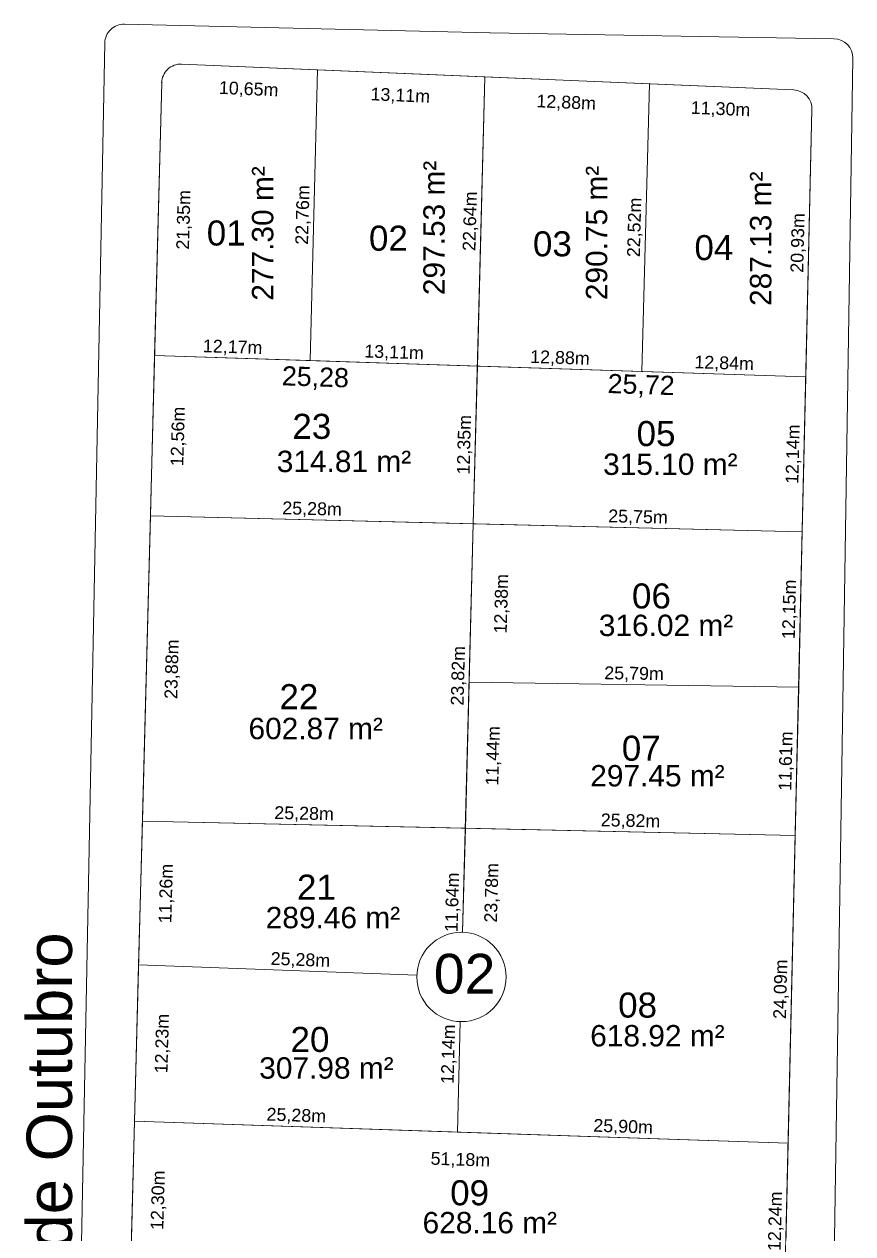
# Model space of a CAD drawing. Header units: metres. Extents: x 3808 to 8215, y 2374 to 6187.
# Drawn here: x 4879 to 4943.8, y 4504.5 to 4599.2 of the extents above; entities that cross this region are included whole.
import ezdxf
from ezdxf.enums import TextEntityAlignment as Align

# ---------------------------------------------------------------- set-up
doc = ezdxf.new("R2010")
doc.units = ezdxf.units.M
for name, color, linetype in [('Areas Lotes', 1, 'Continuous'), ('Calçada', 8, 'Continuous'), ('COTAS', 7, 'Continuous'), ('Lote', 7, 'Continuous'), ('Nome das Ruas', 7, 'Continuous'), ('Nº Lote', 7, 'Continuous'), ('Nº. quadra', 7, 'Continuous'), ('quadras', 7, 'Continuous')]:
    doc.layers.add(name, color=color, linetype=linetype)
doc.styles.add('Arial', font='arial.ttf')
doc.dimstyles.new('Copy(2) of ISO-25', dxfattribs={"dimtxt": 1, "dimasz": 2.5, "dimexe": 1.25, "dimexo": 0.625, "dimgap": 0.2, "dimtad": 1, "dimtoh": 1, "dimlfac": 1, "dimzin": 1, "dimtxsty": 'Arial', "dimblk": 'NONE', "dimcen": 0, "dimse1": 1, "dimse2": 1, "dimsd1": 1, "dimsd2": 1, "dimclrt": 256, "dimaunit": 1, "dimadec": 3, "dimazin": 0, "dimtfac": 1, "dimtmove": 0, "dimatfit": 3, "dimldrblk": 'NONE', "dimfxl": 1, "dimtolj": 1, "dimtzin": 0, "dimarcsym": 0})
doc.dimstyles.new('COTA 2', dxfattribs={"dimtxt": 1.9, "dimasz": 2.5, "dimexe": 1.25, "dimexo": 0.625, "dimtad": 1, "dimlfac": 1, "dimzin": 1, "dimtxsty": 'Arial', "dimcen": 2.5, "dimse1": 1, "dimse2": 1, "dimsd1": 1, "dimsd2": 1, "dimclrt": 7, "dimadec": 0, "dimazin": 0, "dimtfac": 1, "dimtmove": 0, "dimatfit": 3, "dimfxl": 1, "dimtolj": 1, "dimtzin": 0, "dimarcsym": 0})

# ---------------------------------------------------------------- blocks, each defined once
blk = doc.blocks.new('*D7167')
at = {"layer": 'Defpoints', "color": 0, "linetype": 'Continuous', "transparency": 16777216}
for p in [(4889.711, 4594.604), (4889.152, 4573.257), (4892.022, 4573.182)]:
    blk.add_point(p, dxfattribs=at)
at = {"layer": 'COTAS', "linetype": 'Continuous', "lineweight": 5, "transparency": 16777216, "insert": (4891.5, 4583.876), "char_height": 1, "attachment_point": 5, "rotation": 88.50143, "style": 'Arial'}
blk.add_mtext('\\A1;21,35m', dxfattribs=at)
blk = doc.blocks.new('_None')
blk = doc.blocks.new('*D7168')
at = {"layer": 'Defpoints', "color": 0, "linetype": 'Continuous', "transparency": 16777216}
for p in [(4889.152, 4573.257), (4888.824, 4560.704), (4891.693, 4560.629)]:
    blk.add_point(p, dxfattribs=at)
at = {"layer": 'COTAS', "linetype": 'Continuous', "lineweight": 5, "transparency": 16777216, "insert": (4891.057, 4566.926), "char_height": 1, "attachment_point": 5, "rotation": 88.50143, "style": 'Arial'}
blk.add_mtext('\\A1;12,56m', dxfattribs=at)
blk = doc.blocks.new('*D7169')
at = {"layer": 'Defpoints', "color": 0, "linetype": 'Continuous', "transparency": 16777216}
for p in [(4888.824, 4560.704), (4888.2, 4536.836), (4891.069, 4536.761)]:
    blk.add_point(p, dxfattribs=at)
at = {"layer": 'COTAS', "linetype": 'Continuous', "lineweight": 5, "transparency": 16777216, "insert": (4890.58, 4548.716), "char_height": 1, "attachment_point": 5, "rotation": 88.50143, "style": 'Arial'}
blk.add_mtext('\\A1;23,88m', dxfattribs=at)
blk = doc.blocks.new('*D7170')
at = {"layer": 'Defpoints', "color": 0, "linetype": 'Continuous', "transparency": 16777216}
for p in [(4888.2, 4536.836), (4887.905, 4525.584), (4890.775, 4525.509)]:
    blk.add_point(p, dxfattribs=at)
at = {"layer": 'COTAS', "linetype": 'Continuous', "lineweight": 5, "transparency": 16777216, "insert": (4890.121, 4531.156), "char_height": 1, "attachment_point": 5, "rotation": 88.50143, "style": 'Arial'}
blk.add_mtext('\\A1;11,26m', dxfattribs=at)
blk = doc.blocks.new('*D7171')
at = {"layer": 'Defpoints', "color": 0, "linetype": 'Continuous', "transparency": 16777216}
for p in [(4887.905, 4525.584), (4887.586, 4513.362), (4890.455, 4513.287)]:
    blk.add_point(p, dxfattribs=at)
at = {"layer": 'COTAS', "linetype": 'Continuous', "lineweight": 5, "transparency": 16777216, "insert": (4889.814, 4519.419), "char_height": 1, "attachment_point": 5, "rotation": 88.50143, "style": 'Arial'}
blk.add_mtext('\\A1;12,23m', dxfattribs=at)
blk = doc.blocks.new('*D7172')
at = {"layer": 'Defpoints', "color": 0, "linetype": 'Continuous', "transparency": 16777216}
for p in [(4887.586, 4513.362), (4887.264, 4501.067), (4890.133, 4500.991)]:
    blk.add_point(p, dxfattribs=at)
at = {"layer": 'COTAS', "linetype": 'Continuous', "lineweight": 5, "transparency": 16777216, "insert": (4889.493, 4507.16), "char_height": 1, "attachment_point": 5, "rotation": 88.50143, "style": 'Arial'}
blk.add_mtext('\\A1;12,30m', dxfattribs=at)
blk = doc.blocks.new('*D7197')
at = {"layer": 'Defpoints', "color": 0, "linetype": 'Continuous', "transparency": 16777216}
for p in [(4938.737, 4511.619), (4938.737, 4511.619), (4938.455, 4499.384)]:
    blk.add_point(p, dxfattribs=at)
at = {"layer": 'COTAS', "linetype": 'Continuous', "lineweight": 5, "transparency": 16777216, "insert": (4937.795, 4505.52), "char_height": 1, "attachment_point": 5, "rotation": 88.67882, "style": 'Arial'}
blk.add_mtext('\\A1;12,24m', dxfattribs=at)
blk = doc.blocks.new('*D7198')
at = {"layer": 'Defpoints', "color": 0, "linetype": 'Continuous', "transparency": 16777216}
for p in [(4939.293, 4535.699), (4939.293, 4535.699), (4938.737, 4511.619)]:
    blk.add_point(p, dxfattribs=at)
at = {"layer": 'COTAS', "linetype": 'Continuous', "lineweight": 5, "transparency": 16777216, "insert": (4938.214, 4523.677), "char_height": 1, "attachment_point": 5, "rotation": 88.67882, "style": 'Arial'}
blk.add_mtext('\\A1;24,09m', dxfattribs=at)
blk = doc.blocks.new('*D7199')
at = {"layer": 'Defpoints', "color": 0, "linetype": 'Continuous', "transparency": 16777216}
for p in [(4939.56, 4547.308), (4939.56, 4547.308), (4939.293, 4535.699)]:
    blk.add_point(p, dxfattribs=at)
at = {"layer": 'COTAS', "linetype": 'Continuous', "lineweight": 5, "transparency": 16777216, "insert": (4938.626, 4541.522), "char_height": 1, "attachment_point": 5, "rotation": 88.67882, "style": 'Arial'}
blk.add_mtext('\\A1;11,61m', dxfattribs=at)
blk = doc.blocks.new('*D7200')
at = {"layer": 'Defpoints', "color": 0, "linetype": 'Continuous', "transparency": 16777216}
for p in [(4939.84, 4559.452), (4939.84, 4559.452), (4939.56, 4547.308)]:
    blk.add_point(p, dxfattribs=at)
at = {"layer": 'COTAS', "linetype": 'Continuous', "lineweight": 5, "transparency": 16777216, "insert": (4938.9, 4553.398), "char_height": 1, "attachment_point": 5, "rotation": 88.67882, "style": 'Arial'}
blk.add_mtext('\\A1;12,15m', dxfattribs=at)
blk = doc.blocks.new('*D7201')
at = {"layer": 'Defpoints', "color": 0, "linetype": 'Continuous', "transparency": 16777216}
for p in [(4940.12, 4571.588), (4940.12, 4571.588), (4939.84, 4559.452)]:
    blk.add_point(p, dxfattribs=at)
at = {"layer": 'COTAS', "linetype": 'Continuous', "lineweight": 5, "transparency": 16777216, "insert": (4939.18, 4565.538), "char_height": 1, "attachment_point": 5, "rotation": 88.67882, "style": 'Arial'}
blk.add_mtext('\\A1;12,14m', dxfattribs=at)
blk = doc.blocks.new('*D7202')
at = {"layer": 'Defpoints', "color": 0, "linetype": 'Continuous', "transparency": 16777216}
for p in [(4940.603, 4592.51), (4940.603, 4592.51), (4940.12, 4571.588)]:
    blk.add_point(p, dxfattribs=at)
at = {"layer": 'COTAS', "linetype": 'Continuous', "lineweight": 5, "transparency": 16777216, "insert": (4939.561, 4582.068), "char_height": 1, "attachment_point": 5, "rotation": 88.67882, "style": 'Arial'}
blk.add_mtext('\\A1;20,93m', dxfattribs=at)
blk = doc.blocks.new('*D7203')
at = {"layer": 'Defpoints', "color": 0, "linetype": 'Continuous', "transparency": 16777216}
for p in [(4889.152, 4573.257), (4889.152, 4573.257), (4901.32, 4572.858)]:
    blk.add_point(p, dxfattribs=at)
at = {"layer": 'COTAS', "linetype": 'Continuous', "lineweight": 5, "transparency": 16777216, "insert": (4895.262, 4573.858), "char_height": 1, "attachment_point": 5, "rotation": 358.12462, "style": 'Arial'}
blk.add_mtext('\\A1;12,17m', dxfattribs=at)
blk = doc.blocks.new('*D7204')
at = {"layer": 'Defpoints', "color": 0, "linetype": 'Continuous', "transparency": 16777216}
for p in [(4901.32, 4572.858), (4901.32, 4572.858), (4914.418, 4572.429)]:
    blk.add_point(p, dxfattribs=at)
at = {"layer": 'COTAS', "linetype": 'Continuous', "lineweight": 5, "transparency": 16777216, "insert": (4907.895, 4573.444), "char_height": 1, "attachment_point": 5, "rotation": 358.12462, "style": 'Arial'}
blk.add_mtext('\\A1;13,11m', dxfattribs=at)
blk = doc.blocks.new('*D7205')
at = {"layer": 'Defpoints', "color": 0, "linetype": 'Continuous', "transparency": 16777216}
for p in [(4914.418, 4572.429), (4927.288, 4572.008), (4927.288, 4572.008)]:
    blk.add_point(p, dxfattribs=at)
at = {"layer": 'COTAS', "linetype": 'Continuous', "lineweight": 5, "transparency": 16777216, "insert": (4920.879, 4573.019), "char_height": 1, "attachment_point": 5, "rotation": 358.12462, "style": 'Arial'}
blk.add_mtext('\\A1;12,88m', dxfattribs=at)
blk = doc.blocks.new('*D7206')
at = {"layer": 'Defpoints', "color": 0, "linetype": 'Continuous', "transparency": 16777216}
for p in [(4927.288, 4572.008), (4940.12, 4571.588), (4940.12, 4571.588)]:
    blk.add_point(p, dxfattribs=at)
at = {"layer": 'COTAS', "linetype": 'Continuous', "lineweight": 5, "transparency": 16777216, "insert": (4933.73, 4572.598), "char_height": 1, "attachment_point": 5, "rotation": 358.12462, "style": 'Arial'}
blk.add_mtext('\\A1;12,84m', dxfattribs=at)
blk = doc.blocks.new('*D7207')
at = {"layer": 'Defpoints', "color": 0, "linetype": 'Continuous', "transparency": 16777216}
for p in [(4927.875, 4594.52), (4939.166, 4594.044), (4927.766, 4591.925)]:
    blk.add_point(p, dxfattribs=at)
at = {"layer": 'COTAS', "linetype": 'Continuous', "lineweight": 5, "transparency": 16777216, "insert": (4933.445, 4592.487), "char_height": 1, "attachment_point": 5, "rotation": 357.58494, "style": 'Arial'}
blk.add_mtext('\\A1;11,30m', dxfattribs=at)
blk = doc.blocks.new('*D7208')
at = {"layer": 'Defpoints', "color": 0, "linetype": 'Continuous', "transparency": 16777216}
for p in [(4915.009, 4595.063), (4927.875, 4594.52), (4914.899, 4592.468)]:
    blk.add_point(p, dxfattribs=at)
at = {"layer": 'COTAS', "linetype": 'Continuous', "lineweight": 5, "transparency": 16777216, "insert": (4921.366, 4592.997), "char_height": 1, "attachment_point": 5, "rotation": 357.58494, "style": 'Arial'}
blk.add_mtext('\\A1;12,88m', dxfattribs=at)
blk = doc.blocks.new('*D7209')
at = {"layer": 'Defpoints', "color": 0, "linetype": 'Continuous', "transparency": 16777216}
for p in [(4901.913, 4595.615), (4915.009, 4595.063), (4901.804, 4593.02)]:
    blk.add_point(p, dxfattribs=at)
at = {"layer": 'COTAS', "linetype": 'Continuous', "lineweight": 5, "transparency": 16777216, "insert": (4908.385, 4593.544), "char_height": 1, "attachment_point": 5, "rotation": 357.58494, "style": 'Arial'}
blk.add_mtext('\\A1;13,11m', dxfattribs=at)
blk = doc.blocks.new('*D7210')
at = {"layer": 'Defpoints', "color": 0, "linetype": 'Continuous', "transparency": 16777216}
for p in [(4891.274, 4596.064), (4901.913, 4595.615), (4891.164, 4593.469)]:
    blk.add_point(p, dxfattribs=at)
at = {"layer": 'COTAS', "linetype": 'Continuous', "lineweight": 5, "transparency": 16777216, "insert": (4896.518, 4594.045), "char_height": 1, "attachment_point": 5, "rotation": 357.58494, "style": 'Arial'}
blk.add_mtext('\\A1;10,65m', dxfattribs=at)
blk = doc.blocks.new('*D7211')
at = {"layer": 'Defpoints', "color": 0, "linetype": 'Continuous', "transparency": 16777216}
for p in [(4901.913, 4595.615), (4901.913, 4595.615), (4901.32, 4572.858)]:
    blk.add_point(p, dxfattribs=at)
at = {"layer": 'COTAS', "linetype": 'Continuous', "lineweight": 5, "transparency": 16777216, "insert": (4900.816, 4584.257), "char_height": 1, "attachment_point": 5, "rotation": 88.50542, "style": 'Arial'}
blk.add_mtext('\\A1;22,76m', dxfattribs=at)
blk = doc.blocks.new('*D7212')
at = {"layer": 'Defpoints', "color": 0, "linetype": 'Continuous', "transparency": 16777216}
for p in [(4915.009, 4595.063), (4915.009, 4595.063), (4914.418, 4572.429)]:
    blk.add_point(p, dxfattribs=at)
at = {"layer": 'COTAS', "linetype": 'Continuous', "lineweight": 5, "transparency": 16777216, "insert": (4913.913, 4583.767), "char_height": 1, "attachment_point": 5, "rotation": 88.50542, "style": 'Arial'}
blk.add_mtext('\\A1;22,64m', dxfattribs=at)
blk = doc.blocks.new('*D7213')
at = {"layer": 'Defpoints', "color": 0, "linetype": 'Continuous', "transparency": 16777216}
for p in [(4927.875, 4594.52), (4927.875, 4594.52), (4927.288, 4572.008)]:
    blk.add_point(p, dxfattribs=at)
at = {"layer": 'COTAS', "linetype": 'Continuous', "lineweight": 5, "transparency": 16777216, "insert": (4926.781, 4583.285), "char_height": 1, "attachment_point": 5, "rotation": 88.50542, "style": 'Arial'}
blk.add_mtext('\\A1;22,52m', dxfattribs=at)
blk = doc.blocks.new('*D7214')
at = {"layer": 'Defpoints', "color": 0, "linetype": 'Continuous', "transparency": 16777216}
for p in [(4888.824, 4560.704), (4888.824, 4560.704), (4914.096, 4560.084)]:
    blk.add_point(p, dxfattribs=at)
at = {"layer": 'COTAS', "linetype": 'Continuous', "lineweight": 5, "transparency": 16777216, "insert": (4901.48, 4561.195), "char_height": 1, "attachment_point": 5, "rotation": 358.59392, "style": 'Arial'}
blk.add_mtext('\\A1;25,28m', dxfattribs=at)
blk = doc.blocks.new('*D7215')
at = {"layer": 'Defpoints', "color": 0, "linetype": 'Continuous', "transparency": 16777216}
for p in [(4914.096, 4560.084), (4939.84, 4559.452), (4939.84, 4559.452)]:
    blk.add_point(p, dxfattribs=at)
at = {"layer": 'COTAS', "linetype": 'Continuous', "lineweight": 5, "transparency": 16777216, "insert": (4926.988, 4560.568), "char_height": 1, "attachment_point": 5, "rotation": 358.59392, "style": 'Arial'}
blk.add_mtext('\\A1;25,75m', dxfattribs=at)
blk = doc.blocks.new('*D7216')
at = {"layer": 'Defpoints', "color": 0, "linetype": 'Continuous', "transparency": 16777216}
for p in [(4913.773, 4547.709), (4939.56, 4547.308), (4939.56, 4547.308)]:
    blk.add_point(p, dxfattribs=at)
at = {"layer": 'COTAS', "linetype": 'Continuous', "lineweight": 5, "transparency": 16777216, "insert": (4926.679, 4548.309), "char_height": 1, "attachment_point": 5, "rotation": 359.10893, "style": 'Arial'}
blk.add_mtext('\\A1;25,79m', dxfattribs=at)
blk = doc.blocks.new('*D7217')
at = {"layer": 'Defpoints', "color": 0, "linetype": 'Continuous', "transparency": 16777216}
for p in [(4913.475, 4536.273), (4939.293, 4535.699), (4939.293, 4535.699)]:
    blk.add_point(p, dxfattribs=at)
at = {"layer": 'COTAS', "linetype": 'Continuous', "lineweight": 5, "transparency": 16777216, "insert": (4926.402, 4536.787), "char_height": 1, "attachment_point": 5, "rotation": 358.72472, "style": 'Arial'}
blk.add_mtext('\\A1;25,82m', dxfattribs=at)
blk = doc.blocks.new('*D7218')
at = {"layer": 'Defpoints', "color": 0, "linetype": 'Continuous', "transparency": 16777216}
for p in [(4888.2, 4536.836), (4888.2, 4536.836), (4913.475, 4536.273)]:
    blk.add_point(p, dxfattribs=at)
at = {"layer": 'COTAS', "linetype": 'Continuous', "lineweight": 5, "transparency": 16777216, "insert": (4900.855, 4537.355), "char_height": 1, "attachment_point": 5, "rotation": 358.72472, "style": 'Arial'}
blk.add_mtext('\\A1;25,28m', dxfattribs=at)
blk = doc.blocks.new('*D7219')
at = {"layer": 'Defpoints', "color": 0, "linetype": 'Continuous', "transparency": 16777216}
for p in [(4887.905, 4525.584), (4887.905, 4525.584), (4913.171, 4524.634)]:
    blk.add_point(p, dxfattribs=at)
at = {"layer": 'COTAS', "linetype": 'Continuous', "lineweight": 5, "transparency": 16777216, "insert": (4900.568, 4525.91), "char_height": 1, "attachment_point": 5, "rotation": 357.84542, "style": 'Arial'}
blk.add_mtext('\\A1;25,28m', dxfattribs=at)
blk = doc.blocks.new('*D7220')
at = {"layer": 'Defpoints', "color": 0, "linetype": 'Continuous', "transparency": 16777216}
for p in [(4887.586, 4513.362), (4887.586, 4513.362), (4912.855, 4512.501)]:
    blk.add_point(p, dxfattribs=at)
at = {"layer": 'COTAS', "linetype": 'Continuous', "lineweight": 5, "transparency": 16777216, "insert": (4900.247, 4513.732), "char_height": 1, "attachment_point": 5, "rotation": 358.0481, "style": 'Arial'}
blk.add_mtext('\\A1;25,28m', dxfattribs=at)
blk = doc.blocks.new('*D7221')
at = {"layer": 'Defpoints', "color": 0, "linetype": 'Continuous', "transparency": 16777216}
for p in [(4912.855, 4512.501), (4938.737, 4511.619), (4938.737, 4511.619)]:
    blk.add_point(p, dxfattribs=at)
at = {"layer": 'COTAS', "linetype": 'Continuous', "lineweight": 5, "transparency": 16777216, "insert": (4925.823, 4512.861), "char_height": 1, "attachment_point": 5, "rotation": 358.0481, "style": 'Arial'}
blk.add_mtext('\\A1;25,90m', dxfattribs=at)
blk = doc.blocks.new('*D7222')
at = {"layer": 'Defpoints', "color": 0, "linetype": 'Continuous', "transparency": 16777216}
for p in [(4887.586, 4513.362), (4938.737, 4511.619), (4938.635, 4508.605)]:
    blk.add_point(p, dxfattribs=at)
at = {"layer": 'COTAS', "linetype": 'Continuous', "lineweight": 5, "transparency": 16777216, "insert": (4913.086, 4510.277), "char_height": 1, "attachment_point": 5, "rotation": 358.0481, "style": 'Arial'}
blk.add_mtext('\\A1;51,18m', dxfattribs=at)
blk = doc.blocks.new('*D7228')
at = {"layer": 'Defpoints', "color": 0, "linetype": 'Continuous', "transparency": 16777216}
for p in [(4913.475, 4536.273), (4916.533, 4536.194), (4912.855, 4512.501)]:
    blk.add_point(p, dxfattribs=at)
at = {"layer": 'COTAS', "linetype": 'Continuous', "lineweight": 5, "transparency": 16777216, "insert": (4915.602, 4531.218), "char_height": 1, "attachment_point": 5, "rotation": 88.50542, "style": 'Arial'}
blk.add_mtext('\\A1;23,78m', dxfattribs=at)
blk = doc.blocks.new('*D7229')
at = {"layer": 'Defpoints', "color": 0, "linetype": 'Continuous', "transparency": 16777216}
for p in [(4913.475, 4536.273), (4913.475, 4536.273), (4913.171, 4524.634)]:
    blk.add_point(p, dxfattribs=at)
at = {"layer": 'COTAS', "linetype": 'Continuous', "lineweight": 5, "transparency": 16777216, "insert": (4912.522, 4530.475), "char_height": 1, "attachment_point": 5, "rotation": 88.50542, "style": 'Arial'}
blk.add_mtext('\\A1;11,64m', dxfattribs=at)
blk = doc.blocks.new('*D7230')
at = {"layer": 'Defpoints', "color": 0, "linetype": 'Continuous', "transparency": 16777216}
for p in [(4913.171, 4524.634), (4912.855, 4512.501), (4912.855, 4512.501)]:
    blk.add_point(p, dxfattribs=at)
at = {"layer": 'COTAS', "linetype": 'Continuous', "lineweight": 5, "transparency": 16777216, "insert": (4912.212, 4518.588), "char_height": 1, "attachment_point": 5, "rotation": 88.50542, "style": 'Arial'}
blk.add_mtext('\\A1;12,14m', dxfattribs=at)
blk = doc.blocks.new('*D7231')
at = {"layer": 'Defpoints', "color": 0, "linetype": 'Continuous', "transparency": 16777216}
for p in [(4914.096, 4560.084), (4914.096, 4560.084), (4913.475, 4536.273)]:
    blk.add_point(p, dxfattribs=at)
at = {"layer": 'COTAS', "linetype": 'Continuous', "lineweight": 5, "transparency": 16777216, "insert": (4912.985, 4548.199), "char_height": 1, "attachment_point": 5, "rotation": 88.50542, "style": 'Arial'}
blk.add_mtext('\\A1;23,82m', dxfattribs=at)
blk = doc.blocks.new('*D7232')
at = {"layer": 'Defpoints', "color": 0, "linetype": 'Continuous', "transparency": 16777216}
for p in [(4913.773, 4547.709), (4916.658, 4547.634), (4913.475, 4536.273)]:
    blk.add_point(p, dxfattribs=at)
at = {"layer": 'COTAS', "linetype": 'Continuous', "lineweight": 5, "transparency": 16777216, "insert": (4915.708, 4541.937), "char_height": 1, "attachment_point": 5, "rotation": 88.50542, "style": 'Arial'}
blk.add_mtext('\\A1;11,44m', dxfattribs=at)
blk = doc.blocks.new('*D7233')
at = {"layer": 'Defpoints', "color": 0, "linetype": 'Continuous', "transparency": 16777216}
for p in [(4914.096, 4560.084), (4917.325, 4559.999), (4913.773, 4547.709)]:
    blk.add_point(p, dxfattribs=at)
at = {"layer": 'COTAS', "linetype": 'Continuous', "lineweight": 5, "transparency": 16777216, "insert": (4916.363, 4553.833), "char_height": 1, "attachment_point": 5, "rotation": 88.50542, "style": 'Arial'}
blk.add_mtext('\\A1;12,38m', dxfattribs=at)
blk = doc.blocks.new('*D7234')
at = {"layer": 'Defpoints', "color": 0, "linetype": 'Continuous', "transparency": 16777216}
for p in [(4914.418, 4572.429), (4914.418, 4572.429), (4914.096, 4560.084)]:
    blk.add_point(p, dxfattribs=at)
at = {"layer": 'COTAS', "linetype": 'Continuous', "lineweight": 5, "transparency": 16777216, "insert": (4913.457, 4566.277), "char_height": 1, "attachment_point": 5, "rotation": 88.50542, "style": 'Arial'}
blk.add_mtext('\\A1;12,35m', dxfattribs=at)
blk = doc.blocks.new('*D7845')
at = {"layer": 'Defpoints', "color": 0, "linetype": 'Continuous', "transparency": 16777216}
for p in [(4889.152, 4573.257), (4914.418, 4572.429), (4914.323, 4569.517)]:
    blk.add_point(p, dxfattribs=at)
at = {"layer": 'Calçada', "color": 7, "linetype": 'Continuous', "lineweight": 5, "transparency": 16777216, "insert": (4901.74, 4571.457), "char_height": 1.5, "attachment_point": 5, "rotation": 358.12462, "style": 'Arial'}
blk.add_mtext('\\A1;25,28', dxfattribs=at)
blk = doc.blocks.new('*D7846')
at = {"layer": 'Defpoints', "color": 0, "linetype": 'Continuous', "transparency": 16777216}
for p in [(4914.418, 4572.429), (4940.12, 4571.588), (4940.033, 4568.908)]:
    blk.add_point(p, dxfattribs=at)
at = {"layer": 'Calçada', "color": 7, "linetype": 'Continuous', "lineweight": 5, "transparency": 16777216, "insert": (4927.231, 4570.854), "char_height": 1.5, "attachment_point": 5, "rotation": 358.12462, "style": 'Arial'}
blk.add_mtext('\\A1;25,72', dxfattribs=at)

msp = doc.modelspace()

# ---------------------------------------------------------------- linework, layer by layer
at = {"layer": 'Calçada', "linetype": 'Continuous', "lineweight": 5}
for p, q in [((4915.395, 4598.516), (4886.797, 4599.185)), ((4942.323, 4598.042), (4915.415, 4598.516)), ((4885.263, 4597.715), (4881.953, 4426.795)), ((4941.158, 4425.794), (4943.797, 4596.519))]:
    msp.add_line(p, q, dxfattribs=at)
for centre, start, end in [((4886.762, 4597.686), 88.65905, 178.89078), ((4942.297, 4596.542), 359.11463, 88.99138)]:
    msp.add_arc(centre, 1.5, start, end, dxfattribs=at)
at = {"layer": 'Lote', "lineweight": 5}
for p, q in [((4901.32, 4572.858), (4901.913, 4595.615)), ((4913.262, 4528.128), (4915.009, 4595.063)), ((4927.288, 4572.008), (4927.875, 4594.52)), ((4889.152, 4573.257), (4940.12, 4571.588)), ((4939.84, 4559.452), (4888.824, 4560.704)), ((4913.773, 4547.709), (4939.56, 4547.308)), ((4939.293, 4535.699), (4888.2, 4536.836)), ((4887.905, 4525.584), (4909.678, 4524.765)), ((4912.855, 4512.501), (4913.08, 4521.14)), ((4938.737, 4511.619), (4887.586, 4513.362))]:
    msp.add_line(p, q, dxfattribs=at)
at = {"layer": 'Lote', "linetype": 'Continuous', "lineweight": 5, "flags": 128}
for points in [[(4889.152, 4573.257), (4901.32, 4572.858), (4901.913, 4595.615), (4891.274, 4596.064, 0.418906), (4889.711, 4594.604)], [(4927.288, 4572.008), (4940.12, 4571.588), (4940.603, 4592.51, 0.408633), (4939.166, 4594.044), (4927.875, 4594.52)]]:
    msp.add_lwpolyline(points, format="xyb", close=True, dxfattribs=at)
for points in [[(4901.32, 4572.858), (4914.418, 4572.429), (4915.009, 4595.063), (4901.913, 4595.615)], [(4927.875, 4594.52), (4915.009, 4595.063), (4914.418, 4572.429), (4927.288, 4572.008)], [(4889.152, 4573.257), (4888.824, 4560.704), (4914.096, 4560.084), (4914.418, 4572.429)], [(4914.418, 4572.429), (4914.096, 4560.084), (4939.84, 4559.452), (4940.12, 4571.588)], [(4914.096, 4560.084), (4888.824, 4560.704), (4888.2, 4536.836), (4913.475, 4536.273)], [(4939.56, 4547.308), (4939.84, 4559.452), (4914.096, 4560.084), (4913.773, 4547.709)], [(4939.293, 4535.699), (4939.56, 4547.308), (4913.773, 4547.709), (4913.475, 4536.273)], [(4887.586, 4513.362), (4887.264, 4501.067), (4938.455, 4499.384), (4938.737, 4511.619), (4912.855, 4512.501)]]:
    msp.add_lwpolyline(points, close=True, dxfattribs=at)
for points in [[(4913.262, 4528.128), (4913.475, 4536.273), (4888.2, 4536.836), (4887.905, 4525.584), (4909.678, 4524.765)], [(4913.08, 4521.14), (4912.855, 4512.501), (4938.737, 4511.619), (4939.293, 4535.699), (4913.475, 4536.273), (4913.262, 4528.128)], [(4909.678, 4524.765), (4887.905, 4525.584), (4887.586, 4513.362), (4912.855, 4512.501), (4913.08, 4521.14)]]:
    msp.add_lwpolyline(points, dxfattribs=at)
at = {"layer": 'Nº. quadra', "lineweight": 5}
msp.add_circle((4913.171, 4524.634), 3.496, dxfattribs=at)
at = {"layer": 'quadras', "lineweight": 5}
for p, q in [((4891.274, 4596.064), (4939.166, 4594.044)), ((4885.458, 4432.044), (4889.711, 4594.604)), ((4940.603, 4592.51), (4936.843, 4429.474))]:
    msp.add_line(p, q, dxfattribs=at)
at = {"layer": 'quadras', "linetype": 'Continuous', "lineweight": 5, "flags": 128}
msp.add_lwpolyline([(4940.603, 4592.51, 0.408633), (4939.166, 4594.044), (4891.274, 4596.064, 0.418906), (4889.711, 4594.604), (4885.458, 4432.044, 0.406792), (4886.88, 4430.507), (4935.266, 4428.01, 0.422586), (4936.843, 4429.474)], format="xyb", close=True, dxfattribs=at)
at = {"layer": 'quadras', "lineweight": 5}
for centre, start, end in [((4891.21, 4594.565), 87.58494, 178.50143), ((4939.103, 4592.545), 358.67882, 87.58494)]:
    msp.add_arc(centre, 1.5, start, end, dxfattribs=at)

# ---------------------------------------------------------------- texts
at = {"layer": 'Areas Lotes', "linetype": 'Continuous', "lineweight": 5, "style": 'Arial'}
for s, p in [('277.30 m²', (4898.449, 4577.551)), ('297.53 m²', (4911.862, 4577.985)), ('290.75 m²', (4924.579, 4577.59)), ('287.13 m²', (4937.421, 4577.14))]:
    msp.add_text(s, height=1.6726, rotation=90, dxfattribs=at).set_placement(p)
for s, p in [('314.81 m²', (4898.716, 4564.14)), ('315.10 m²', (4924.257, 4563.92)), ('316.02 m²', (4923.921, 4551.311)), ('602.87 m²', (4896.505, 4543.241)), ('297.45 m²', (4923.248, 4539.543)), ('289.46 m²', (4897.851, 4528.447)), ('618.92 m²', (4923.248, 4519.2)), ('307.98 m²', (4897.346, 4516.679)), ('628.16 m²', (4910.129, 4504.574))]:
    msp.add_text(s, height=1.6726, dxfattribs=at).set_placement(p)
at = {"layer": 'Nome das Ruas', "lineweight": 5, "style": 'Arial'}
msp.add_text('Rau 1° de Outubro', height=3.55, rotation=90, dxfattribs=at).set_placement((4882.691, 4486.717, 165.916))
at = {"layer": 'Nº Lote', "linetype": 'Continuous', "lineweight": 5, "style": 'Arial'}
for s, p in [('01', (4894.76, 4581.867)), ('02', (4907.456, 4581.46)), ('03', (4920.287, 4581.021)), ('04', (4932.927, 4580.722)), ('23', (4901.461, 4566.739)), ('05', (4928.398, 4566.174)), ('06', (4928.037, 4553.467)), ('22', (4900.45, 4545.586)), ('07', (4927.242, 4541.555)), ('21', (4901.822, 4530.68)), ('08', (4926.956, 4521.455)), ('20', (4901.317, 4518.768)), ('09', (4913.812, 4506.768))]:
    msp.add_text(s, height=1.96, dxfattribs=at).set_placement(p, align=Align.CENTER)
at = {"layer": 'Nº. quadra', "lineweight": 5, "style": 'Arial'}
msp.add_text('02', height=3.1039, dxfattribs=at).set_placement((4911.007, 4523.34))

# ---------------------------------------------------------------- dimensions: what is measured, and where the dimension line sits
at = {"layer": 'Calçada', "linetype": 'Continuous', "lineweight": 5}
for p1, p2, distance, picture, middle in [((4889.152, 4573.257), (4914.418, 4572.429), -2.914, '*D7845', (4901.74, 4571.457)), ((4914.418, 4572.429), (4940.12, 4571.588), -2.682, '*D7846', (4927.231, 4570.854))]:
    dim = msp.add_aligned_dim(p1=p1, p2=p2, distance=distance, dimstyle='COTA 2', override={"dimtxt": 1.5}, dxfattribs=at)
    dim.commit()
    dim.dimension.update_dxf_attribs({"geometry": picture, "text_midpoint": middle})
at = {"layer": 'COTAS', "linetype": 'Continuous', "lineweight": 5}
for base, p1, p2, angle, picture, middle in [((4891.164, 4593.469), (4901.913, 4595.615), (4891.274, 4596.064), 357.58494, '*D7210', (4896.518, 4594.045)), ((4901.804, 4593.02), (4915.009, 4595.063), (4901.913, 4595.615), 357.58494, '*D7209', (4908.385, 4593.544)), ((4914.899, 4592.468), (4927.875, 4594.52), (4915.009, 4595.063), 357.58494, '*D7208', (4921.366, 4592.997)), ((4940.603, 4592.51), (4940.12, 4571.588), (4940.603, 4592.51), 268.67882, '*D7202', (4939.561, 4582.068)), ((4891.693, 4560.629), (4889.152, 4573.257), (4888.824, 4560.704), 88.50143, '*D7168', (4891.057, 4566.926)), ((4940.12, 4571.588), (4939.84, 4559.452), (4940.12, 4571.588), 268.67882, '*D7201', (4939.18, 4565.538)), ((4891.069, 4536.761), (4888.824, 4560.704), (4888.2, 4536.836), 88.50143, '*D7169', (4890.58, 4548.716)), ((4939.84, 4559.452), (4939.56, 4547.308), (4939.84, 4559.452), 268.67882, '*D7200', (4938.9, 4553.398)), ((4939.56, 4547.308), (4939.293, 4535.699), (4939.56, 4547.308), 268.67882, '*D7199', (4938.626, 4541.522)), ((4890.775, 4525.509), (4888.2, 4536.836), (4887.905, 4525.584), 88.50143, '*D7170', (4890.121, 4531.156)), ((4939.293, 4535.699), (4938.737, 4511.619), (4939.293, 4535.699), 268.67882, '*D7198', (4938.214, 4523.677)), ((4890.455, 4513.287), (4887.905, 4525.584), (4887.586, 4513.362), 88.50143, '*D7171', (4889.814, 4519.419)), ((4890.133, 4500.991), (4887.586, 4513.362), (4887.264, 4501.067), 88.50143, '*D7172', (4889.493, 4507.16)), ((4938.737, 4511.619), (4938.455, 4499.384), (4938.737, 4511.619), 268.67882, '*D7197', (4937.795, 4505.52))]:
    dim = msp.add_linear_dim(base=base, p1=p1, p2=p2, angle=angle, dimstyle='Copy(2) of ISO-25', override={"dimpost": 'm', "dimtmove": 1}, dxfattribs=at)
    dim.commit()
    dim.dimension.update_dxf_attribs({"geometry": picture, "text_midpoint": middle})
for p1, p2, distance, picture, middle in [((4901.32, 4572.858), (4901.913, 4595.615), 0, '*D7211', (4900.816, 4584.257)), ((4889.711, 4594.604), (4889.152, 4573.257), 2.87, '*D7167', (4891.5, 4583.876)), ((4914.418, 4572.429), (4915.009, 4595.063), 0, '*D7212', (4913.913, 4583.767)), ((4927.288, 4572.008), (4927.875, 4594.52), 0, '*D7213', (4926.781, 4583.285)), ((4939.166, 4594.044), (4927.875, 4594.52), 2.597, '*D7207', (4933.445, 4592.487)), ((4901.32, 4572.858), (4889.152, 4573.257), 0, '*D7203', (4895.262, 4573.858)), ((4914.418, 4572.429), (4901.32, 4572.858), 0, '*D7204', (4907.895, 4573.444)), ((4914.418, 4572.429), (4927.288, 4572.008), 0, '*D7205', (4920.879, 4573.019)), ((4927.288, 4572.008), (4940.12, 4571.588), 0, '*D7206', (4933.73, 4572.598)), ((4914.096, 4560.084), (4914.418, 4572.429), 0, '*D7234', (4913.457, 4566.277)), ((4914.096, 4560.084), (4888.824, 4560.704), 0, '*D7214', (4901.48, 4561.195)), ((4914.096, 4560.084), (4939.84, 4559.452), 0, '*D7215', (4926.988, 4560.568)), ((4913.475, 4536.273), (4914.096, 4560.084), 0, '*D7231', (4912.985, 4548.199)), ((4913.773, 4547.709), (4914.096, 4560.084), -3.23, '*D7233', (4916.363, 4553.833)), ((4913.773, 4547.709), (4939.56, 4547.308), 0, '*D7216', (4926.679, 4548.309)), ((4913.475, 4536.273), (4913.773, 4547.709), -2.886, '*D7232', (4915.708, 4541.937)), ((4913.475, 4536.273), (4888.2, 4536.836), 0, '*D7218', (4900.855, 4537.355)), ((4913.475, 4536.273), (4939.293, 4535.699), 0, '*D7217', (4926.402, 4536.787)), ((4913.171, 4524.634), (4913.475, 4536.273), 0, '*D7229', (4912.522, 4530.475)), ((4913.171, 4524.634), (4887.905, 4525.584), 0, '*D7219', (4900.568, 4525.91)), ((4913.171, 4524.634), (4912.855, 4512.501), 0, '*D7230', (4912.212, 4518.588)), ((4912.855, 4512.501), (4887.586, 4513.362), 0, '*D7220', (4900.247, 4513.732)), ((4887.586, 4513.362), (4938.737, 4511.619), -3.016, '*D7222', (4913.086, 4510.277)), ((4912.855, 4512.501), (4938.737, 4511.619), 0, '*D7221', (4925.823, 4512.861))]:
    dim = msp.add_aligned_dim(p1=p1, p2=p2, distance=distance, dimstyle='Copy(2) of ISO-25', override={"dimpost": 'm'}, dxfattribs=at)
    dim.commit()
    dim.dimension.update_dxf_attribs({"geometry": picture, "text_midpoint": middle})
dim = msp.add_linear_dim(base=(4916.533, 4536.194), p1=(4912.855, 4512.501), p2=(4913.475, 4536.273), angle=88.50542, dimstyle='Copy(2) of ISO-25', override={"dimpost": 'm'}, dxfattribs=at)
dim.commit()
dim.dimension.update_dxf_attribs({"geometry": '*D7228', "text_midpoint": (4916.403, 4531.197), "dimtype": 161})

doc.saveas('drawing.dxf')
